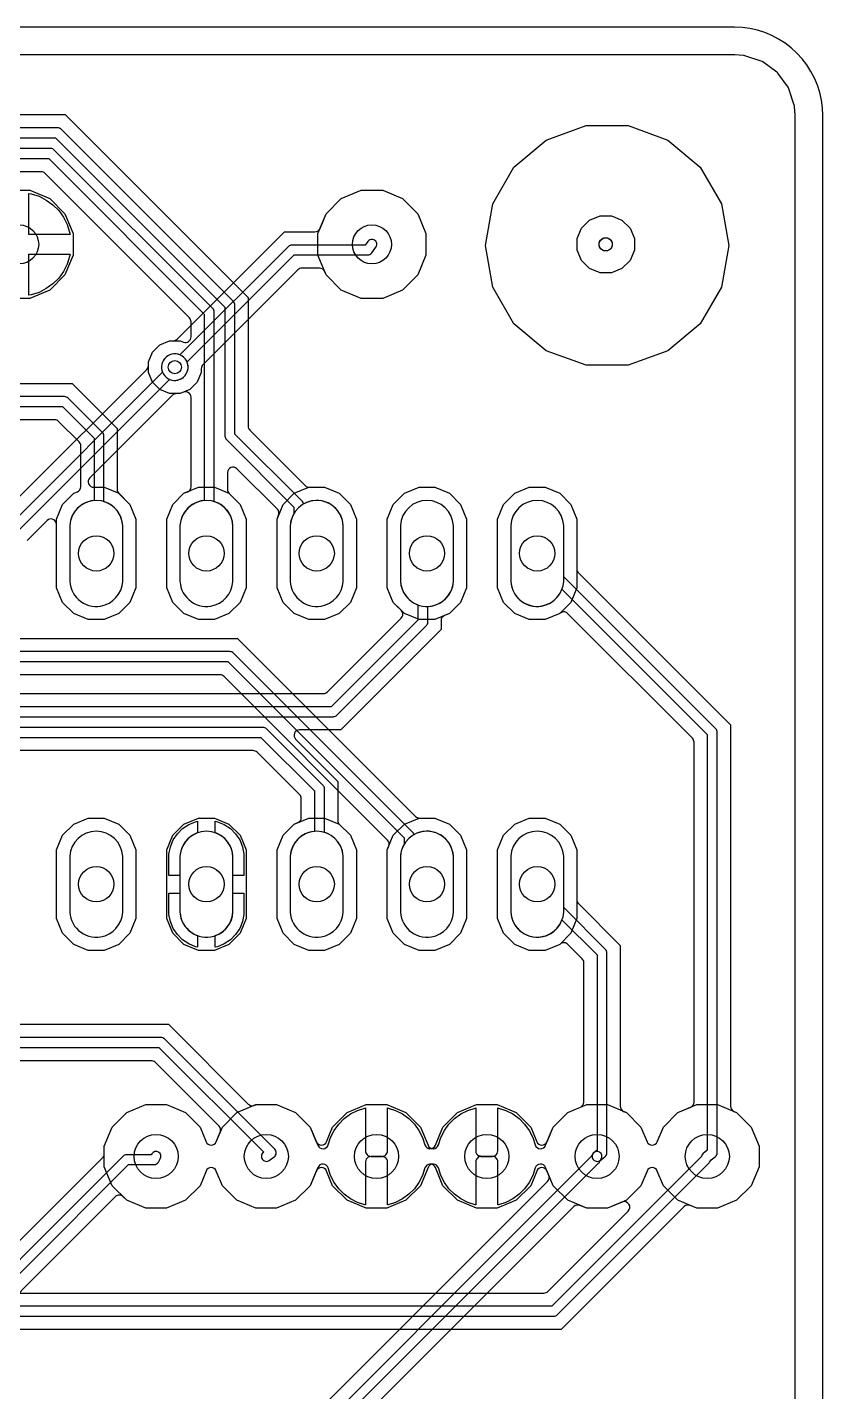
# Model space of a CAD drawing. Header units: millimetres. Extents: x -48 to 87, y -44 to 44.
# Drawn here: x 68.67 to 87, y 13.07 to 44.5 of the extents above; entities that cross this region are included whole.
import ezdxf

# ---------------------------------------------------------------- set-up
doc = ezdxf.new("R2010")
doc.units = ezdxf.units.MM

msp = doc.modelspace()

# ---------------------------------------------------------------- linework, layer by layer
at = {"layer": '16_copper'}
for points in [[(86.365, -19.5), (86.365, 42.468, 0.019634), (86.365, 42.478), (86.349, 42.677, 0.05898), (86.343, 42.706), (86.22, 43.084, 0.078702), (86.202, 43.119), (85.969, 43.441, 0.078694), (85.941, 43.469), (85.619, 43.702, 0.078712), (85.584, 43.72), (85.206, 43.843, 0.058974), (85.177, 43.849), (84.978, 43.865, 0.019634), (84.968, 43.865), (-46.07, 43.865, 0.019634)], [(40.841, 42.488), (69.547, 42.488), (73.762, 38.274), (73.762, 35.31, 0.198912), (73.799, 35.22), (75.078, 33.941, 0.198912), (75.168, 33.904), (75.524, 33.904), (75.86, 33.765), (76.117, 33.508), (76.256, 33.171), (76.256, 31.589), (76.117, 31.252), (75.86, 30.995), (75.524, 30.856), (75.16, 30.856), (74.824, 30.995), (74.567, 31.252), (74.428, 31.589), (74.428, 33.171), (74.464, 33.259, 0.303353), (74.436, 33.397), (73.502, 34.331, 0.668179), (73.285, 34.242), (73.285, 33.852, 0.198912), (73.323, 33.762), (73.577, 33.508), (73.716, 33.171), (73.716, 31.589), (73.577, 31.252), (73.32, 30.995), (72.984, 30.856), (72.62, 30.856), (72.284, 30.995), (72.027, 31.252), (71.888, 31.589), (71.888, 33.171), (72.027, 33.508), (72.284, 33.765), (72.369, 33.8, 0.30335), (72.447, 33.917), (72.447, 35.977, 0.534511), (72.272, 36.094), (72.194, 36.062), (72.108, 36.062, 0.198912), (72.018, 36.024), (70.115, 34.121, 0.668179), (70.205, 33.904), (70.444, 33.904), (70.78, 33.765), (71.037, 33.508), (71.176, 33.171), (71.176, 31.589), (71.037, 31.252), (70.78, 30.995), (70.444, 30.856), (70.08, 30.856), (69.744, 30.995), (69.487, 31.252), (69.348, 31.589), (69.348, 33.047, 0.668179), (69.131, 33.137), (68.674, 32.68, 0.198912)], [(41.062, 41.954), (69.326, 41.954), (73.228, 38.053), (73.228, 35.084, 0.198912), (73.262, 35.003), (74.816, 33.449), (74.816, 33.298, 0.118971), (74.732, 33.024), (74.732, 31.736), (74.74, 31.668), (74.755, 31.601), (74.778, 31.537), (74.808, 31.475), (74.844, 31.417), (74.887, 31.364), (74.935, 31.315), (74.989, 31.272), (75.047, 31.236), (75.108, 31.206), (75.173, 31.184), (75.24, 31.168), (75.308, 31.161), (75.376, 31.161), (75.444, 31.168, 0.349916), (75.952, 31.736), (75.952, 33.024, 0.516612), (75.108, 33.554), (75.047, 33.524, -0.001896), (75.041, 33.522), (75.041, 33.523, 0.138735), (75.011, 33.577), (73.457, 35.131), (73.457, 38.1, 0.198912), (73.423, 38.181), (69.455, 42.15, 0.198912), (69.374, 42.183), (41.015, 42.183, 0.198912)], [(41.818, 41.478), (69.168, 41.478), (72.752, 37.894), (72.752, 33.597, 0.374275), (72.192, 33.024), (72.192, 31.736), (72.2, 31.668), (72.215, 31.601), (72.238, 31.537), (72.268, 31.475), (72.304, 31.417), (72.347, 31.364), (72.395, 31.315), (72.449, 31.272), (72.507, 31.236), (72.568, 31.206), (72.633, 31.184), (72.7, 31.168), (72.768, 31.161), (72.836, 31.161), (72.904, 31.168, 0.349916), (73.412, 31.736), (73.412, 33.024, 0.314186), (72.981, 33.573), (72.981, 37.941, 0.198912), (72.947, 38.022), (69.296, 41.673, 0.198912), (69.215, 41.707), (41.77, 41.707, 0.198912)], [(68.496, 33.688), (71.426, 36.617, 0.198912), (71.463, 36.707), (71.463, 36.793), (71.556, 37.017), (71.727, 37.188), (71.951, 37.281), (72.194, 37.281), (72.272, 37.249, 0.534511), (72.447, 37.366), (72.447, 37.715, 0.198912), (72.41, 37.805), (69.079, 41.136, 0.198912), (68.989, 41.173), (41.997, 41.173, 0.198912)], [(66.904, 15.342), (80.578, 15.342, 0.198912), (80.667, 15.379), (82.519, 17.23, 0.820678), (82.381, 17.438), (82.038, 17.296), (81.563, 17.296), (81.125, 17.478), (80.789, 17.813), (80.648, 18.153, 0.668186), (80.413, 18.153), (80.273, 17.813), (79.937, 17.478), (79.498, 17.296), (79.023, 17.296), (78.585, 17.478), (78.249, 17.813), (78.075, 18.234, 0.696969), (77.836, 18.224), (77.78, 18.051), (77.698, 17.891), (77.593, 17.745), (77.465, 17.618), (77.32, 17.512), (77.16, 17.43), (76.988, 17.375), (76.975, 17.373), (76.975, 18.363, 0.282464), (76.905, 18.476), (76.904, 18.476, -0.096011), (76.848, 18.49), (76.594, 18.49, -0.09355), (76.539, 18.477), (76.528, 18.47, 0.261919), (76.467, 18.363), (76.467, 17.373), (76.453, 17.375), (76.282, 17.43), (76.122, 17.512), (75.976, 17.618), (75.849, 17.745), (75.743, 17.891), (75.662, 18.051), (75.605, 18.224, 0.696969), (75.367, 18.234), (75.193, 17.813), (74.857, 17.478), (74.418, 17.296), (73.943, 17.296), (73.505, 17.478), (73.169, 17.813), (73.028, 18.153, 0.668183), (72.793, 18.153), (72.653, 17.813), (72.317, 17.478), (71.878, 17.296), (71.403, 17.296), (70.965, 17.478), (70.629, 17.813), (70.447, 18.252), (70.447, 18.727), (70.629, 19.166), (70.965, 19.502), (71.403, 19.683), (71.878, 19.683), (72.317, 19.502), (72.653, 19.166), (72.793, 18.826, 0.668183), (73.028, 18.826), (73.169, 19.166), (73.505, 19.502), (73.943, 19.683), (74.418, 19.683), (74.857, 19.502), (75.193, 19.166), (75.367, 18.745, 0.696969), (75.605, 18.755), (75.662, 18.928), (75.743, 19.089), (75.849, 19.234), (75.976, 19.361), (76.122, 19.467), (76.282, 19.549), (76.453, 19.604), (76.467, 19.607), (76.467, 18.617, 0.414214), (76.594, 18.49), (76.848, 18.49, 0.414214), (76.975, 18.617), (76.975, 19.607), (76.988, 19.604), (77.16, 19.549), (77.32, 19.467), (77.465, 19.361), (77.593, 19.234), (77.698, 19.089), (77.78, 18.928), (77.836, 18.755, 0.696969), (78.075, 18.745), (78.249, 19.166), (78.585, 19.502), (79.023, 19.683), (79.498, 19.683), (79.937, 19.502), (80.273, 19.166), (80.413, 18.826, 0.668186), (80.648, 18.826), (80.789, 19.166), (81.125, 19.502), (81.418, 19.623, 0.30335), (81.496, 19.74), (81.496, 22.951, 0.198912), (81.459, 23.041), (81.122, 23.378, 0.111434), (81.075, 23.408), (81.062, 23.411, 0.236025), (80.94, 23.375), (80.604, 23.236), (80.24, 23.236), (79.904, 23.375), (79.647, 23.632), (79.508, 23.969), (79.508, 25.551), (79.647, 25.888), (79.904, 26.145), (80.24, 26.284), (80.604, 26.284), (80.94, 26.145), (81.197, 25.888), (81.336, 25.551), (81.336, 24.401, 0.198912), (81.374, 24.312), (82.334, 23.351), (82.334, 19.646, 0.303356), (82.413, 19.528), (82.477, 19.502), (82.813, 19.166), (82.953, 18.826, 0.668183), (83.188, 18.826), (83.329, 19.166), (83.665, 19.502), (83.958, 19.623, 0.30335), (84.036, 19.74), (84.036, 28.031, 0.198912), (83.999, 28.121), (81.122, 30.998, 0.111434), (81.075, 31.028), (81.062, 31.031, 0.236025), (80.94, 30.995), (80.604, 30.856), (80.24, 30.856), (79.904, 30.995), (79.647, 31.252), (79.508, 31.589), (79.508, 33.171), (79.647, 33.508), (79.904, 33.765), (80.24, 33.904), (80.604, 33.904), (80.94, 33.765), (81.197, 33.508), (81.336, 33.171), (81.336, 32.021, 0.198912), (81.374, 31.932), (84.874, 28.431), (84.874, 19.646, 0.303356), (84.953, 19.528), (85.017, 19.502), (85.353, 19.166), (85.535, 18.727), (85.535, 18.252), (85.353, 17.813), (85.017, 17.478), (84.578, 17.296), (84.103, 17.296), (83.946, 17.361, 0.303344), (83.807, 17.334), (81.26, 14.786), (80.977, 14.503), (66.107, 14.503, 0.198912)], [(66.04, 14.808), (80.804, 14.808, 0.198912), (80.885, 14.842), (84.377, 18.334, 0.061844), (84.394, 18.356), (84.427, 18.411), (84.523, 18.482, 0.238302), (84.569, 18.574), (84.569, 28.258, 0.198912), (84.536, 28.338), (81.032, 31.843), (81.032, 33.024, 0.945417), (79.812, 33.024), (79.812, 31.736, 0.812314), (80.993, 31.558), (84.341, 28.21), (84.341, 18.632), (84.273, 18.582, 0.245757), (84.205, 18.486), (80.756, 15.037), (66.157, 15.037)], [(54.677, 30.423), (73.516, 30.423), (77.618, 26.321, 0.198912), (77.708, 26.284), (78.064, 26.284), (78.4, 26.145), (78.657, 25.888), (78.796, 25.551), (78.796, 23.969), (78.657, 23.632), (78.4, 23.375), (78.064, 23.236), (77.7, 23.236), (77.364, 23.375), (77.107, 23.632), (76.968, 23.969), (76.968, 25.551), (77.004, 25.639, 0.303353), (76.976, 25.777), (73.206, 29.547, 0.198912), (73.116, 29.585), (54.341, 29.585, 0.668179)], [(54.293, 29.889), (73.295, 29.889), (77.356, 25.829), (77.356, 25.678, 0.118971), (77.272, 25.404), (77.272, 24.116), (77.28, 24.048), (77.295, 23.981), (77.318, 23.917), (77.348, 23.855), (77.384, 23.797), (77.427, 23.744), (77.475, 23.695), (77.529, 23.652), (77.587, 23.616), (77.648, 23.586), (77.713, 23.564), (77.78, 23.548), (77.848, 23.541), (77.916, 23.541), (77.984, 23.548, 0.349916), (78.492, 24.116), (78.492, 25.404, 0.516612), (77.648, 25.934), (77.587, 25.904, -0.001896), (77.581, 25.902), (77.581, 25.903, 0.138735), (77.551, 25.957), (73.423, 30.085, 0.198912), (73.343, 30.118), (54.407, 30.118, 0.297403)]]:
    msp.add_lwpolyline(points, format="xyb", dxfattribs=at)
for points in [[(68.238, 38.255), (67.781, 38.445), (67.431, 38.795), (67.241, 39.252), (67.241, 39.748), (67.431, 40.205), (67.781, 40.555), (68.238, 40.745), (68.734, 40.745), (69.191, 40.555), (69.541, 40.205), (69.731, 39.748), (69.731, 39.252), (69.541, 38.795), (69.191, 38.445), (68.734, 38.255)], [(76.366, 38.255), (75.909, 38.445), (75.559, 38.795), (75.369, 39.252), (75.369, 39.748), (75.559, 40.205), (75.909, 40.555), (76.366, 40.745), (76.862, 40.745), (77.319, 40.555), (77.669, 40.205), (77.859, 39.748), (77.859, 39.252), (77.669, 38.795), (77.319, 38.445), (76.862, 38.255)], [(81.869, 38.84), (81.626, 38.94), (81.44, 39.126), (81.34, 39.369), (81.34, 39.631), (81.44, 39.874), (81.626, 40.06), (81.869, 40.16), (82.131, 40.16), (82.374, 40.06), (82.56, 39.874), (82.66, 39.631), (82.66, 39.369), (82.56, 39.126), (82.374, 38.94), (82.131, 38.84)], [(77.7, 30.856), (77.364, 30.995), (77.107, 31.252), (76.968, 31.589), (76.968, 33.171), (77.107, 33.508), (77.364, 33.765), (77.7, 33.904), (78.064, 33.904), (78.4, 33.765), (78.657, 33.508), (78.796, 33.171), (78.796, 31.589), (78.657, 31.252), (78.4, 30.995), (78.064, 30.856)], [(70.08, 23.236), (69.744, 23.375), (69.487, 23.632), (69.348, 23.969), (69.348, 25.551), (69.487, 25.888), (69.744, 26.145), (70.08, 26.284), (70.444, 26.284), (70.78, 26.145), (71.037, 25.888), (71.176, 25.551), (71.176, 23.969), (71.037, 23.632), (70.78, 23.375), (70.444, 23.236)], [(75.16, 23.236), (74.824, 23.375), (74.567, 23.632), (74.428, 23.969), (74.428, 25.551), (74.567, 25.888), (74.824, 26.145), (75.16, 26.284), (75.524, 26.284), (75.86, 26.145), (76.117, 25.888), (76.256, 25.551), (76.256, 23.969), (76.117, 23.632), (75.86, 23.375), (75.524, 23.236)]]:
    msp.add_lwpolyline(points, close=True, dxfattribs=at)
for points in [[(67.824, 31.168, 0.349916), (68.332, 31.736), (68.332, 32.769), (71.953, 36.39, 0.928698), (72.232, 36.932), (72.19, 36.954, 0.671538), (71.791, 36.552), (68.325, 33.085, 0.898688), (67.112, 33.024), (67.112, 31.736), (67.12, 31.668), (67.135, 31.601), (67.158, 31.537), (67.188, 31.475), (67.224, 31.417), (67.267, 31.364), (67.315, 31.315), (67.369, 31.272), (67.427, 31.236), (67.488, 31.206), (67.553, 31.184), (67.62, 31.168), (67.688, 31.161), (67.756, 31.161)], [(70.364, 31.168, 0.349916), (70.872, 31.736), (70.872, 33.024, 0.945417), (69.652, 33.024), (69.652, 31.736), (69.66, 31.668), (69.675, 31.601), (69.698, 31.537), (69.728, 31.475), (69.764, 31.417), (69.807, 31.364), (69.855, 31.315), (69.909, 31.272), (69.967, 31.236), (70.028, 31.206), (70.093, 31.184), (70.16, 31.168), (70.228, 31.161), (70.296, 31.161)], [(77.984, 31.168, 0.349916), (78.492, 31.736), (78.492, 33.024, 0.945417), (77.272, 33.024), (77.272, 31.736), (77.28, 31.668), (77.295, 31.601), (77.318, 31.537), (77.348, 31.475), (77.384, 31.417), (77.427, 31.364), (77.475, 31.315), (77.529, 31.272), (77.587, 31.236), (77.648, 31.206), (77.713, 31.184), (77.78, 31.168), (77.848, 31.161), (77.916, 31.161)], [(71.938, 24.963), (71.938, 25.455), (71.972, 25.621), (72.037, 25.779), (72.131, 25.92), (72.251, 26.04), (72.393, 26.135), (72.55, 26.2), (72.599, 26.21), (72.599, 25.944, 0.302461), (72.192, 25.404), (72.192, 24.963)], [(73.412, 24.963), (73.412, 25.404, 0.302463), (73.005, 25.944), (73.005, 26.21), (73.054, 26.2), (73.211, 26.135), (73.353, 26.04), (73.473, 25.92), (73.567, 25.779), (73.632, 25.621), (73.666, 25.455), (73.666, 24.963)], [(70.364, 23.548, 0.349916), (70.872, 24.116), (70.872, 25.404, 0.945417), (69.652, 25.404), (69.652, 24.116), (69.66, 24.048), (69.675, 23.981), (69.698, 23.917), (69.728, 23.855), (69.764, 23.797), (69.807, 23.744), (69.855, 23.695), (69.909, 23.652), (69.967, 23.616), (70.028, 23.586), (70.093, 23.564), (70.16, 23.548), (70.228, 23.541), (70.296, 23.541)], [(75.444, 23.548, 0.349916), (75.952, 24.116), (75.952, 25.404, 0.945417), (74.732, 25.404), (74.732, 24.116), (74.74, 24.048), (74.755, 23.981), (74.778, 23.917), (74.808, 23.855), (74.844, 23.797), (74.887, 23.744), (74.935, 23.695), (74.989, 23.652), (75.047, 23.616), (75.108, 23.586), (75.173, 23.564), (75.24, 23.548), (75.308, 23.541), (75.376, 23.541)], [(81.835, 18.38), (81.869, 18.398), (81.983, 18.482, 0.238302), (82.029, 18.574), (82.029, 23.178, 0.198912), (81.996, 23.258), (81.032, 24.223), (81.032, 25.404, 0.945417), (79.812, 25.404), (79.812, 24.116, 0.812314), (80.993, 23.938), (81.801, 23.13), (81.801, 18.632), (81.733, 18.582), (81.714, 18.563), (81.699, 18.541), (81.69, 18.516), (81.687, 18.49), (81.69, 18.463), (81.699, 18.438), (81.714, 18.416), (81.733, 18.398), (81.756, 18.384), (81.782, 18.377), (81.808, 18.376)], [(72.55, 23.32), (72.393, 23.385), (72.251, 23.48), (72.131, 23.6), (72.037, 23.741), (71.972, 23.899), (71.938, 24.065), (71.938, 24.557), (72.192, 24.557), (72.192, 24.116, 0.302461), (72.599, 23.576), (72.599, 23.31)], [(73.005, 23.576, 0.302463), (73.412, 24.116), (73.412, 24.557), (73.666, 24.557), (73.666, 24.065), (73.632, 23.899), (73.567, 23.741), (73.473, 23.6), (73.353, 23.48), (73.211, 23.385), (73.054, 23.32), (73.005, 23.31)]]:
    msp.add_lwpolyline(points, format="xyb", close=True, dxfattribs=at)
at = {"layer": '1_copper'}
for points in [[(86.365, -19.5), (86.365, 42.468, 0.019634), (86.365, 42.478), (86.349, 42.677, 0.05898), (86.343, 42.706), (86.22, 43.084, 0.078702), (86.202, 43.119), (85.969, 43.441, 0.078694), (85.941, 43.469), (85.619, 43.702, 0.078702), (85.584, 43.72), (85.206, 43.843, 0.05898), (85.177, 43.849), (84.978, 43.865, 0.019634), (84.968, 43.865), (29.583, 43.865, 0.668179)], [(57.21, 36.297), (69.706, 36.297), (70.745, 35.257), (70.745, 33.852, 0.198912), (70.783, 33.762), (71.037, 33.508), (71.176, 33.171), (71.176, 31.589), (71.037, 31.252), (70.78, 30.995), (70.444, 30.856), (70.08, 30.856), (69.744, 30.995), (69.487, 31.252), (69.348, 31.589), (69.348, 33.171), (69.487, 33.508), (69.744, 33.765), (69.829, 33.8, 0.30335), (69.907, 33.917), (69.907, 34.858, 0.198912), (69.87, 34.947), (69.396, 35.421, 0.198912), (69.306, 35.458), (39.196, 35.458)], [(39.37, 35.763), (69.485, 35.763), (70.212, 35.036), (70.212, 33.597, 0.374275), (69.652, 33.024), (69.652, 31.736), (69.66, 31.668), (69.675, 31.601), (69.698, 31.537), (69.728, 31.475), (69.764, 31.417), (69.807, 31.364), (69.855, 31.315), (69.909, 31.272), (69.967, 31.236), (70.028, 31.206), (70.093, 31.184), (70.16, 31.168), (70.228, 31.161), (70.296, 31.161), (70.364, 31.168, 0.349916), (70.872, 31.736), (70.872, 33.024, 0.314186), (70.441, 33.573), (70.441, 35.084, 0.198912), (70.407, 35.165), (69.613, 35.958, 0.198912), (69.532, 35.992), (39.417, 35.992)], [(62.564, 29.153), (75.498, 29.153, 0.198912), (75.587, 29.19), (77.288, 30.891, 0.414214), (77.288, 31.071), (77.107, 31.252), (76.968, 31.589), (76.968, 33.171), (77.107, 33.508), (77.364, 33.765), (77.7, 33.904), (78.064, 33.904), (78.4, 33.765), (78.657, 33.508), (78.796, 33.171), (78.796, 31.589), (78.657, 31.252), (78.4, 30.995), (78.285, 30.948, 0.30335), (78.207, 30.83), (78.207, 30.624), (75.897, 28.315), (74.947, 28.315, 0.668179), (74.857, 28.098), (75.543, 27.412), (75.825, 27.129), (75.825, 26.232, 0.198912), (75.863, 26.142), (76.117, 25.888), (76.256, 25.551), (76.256, 23.969), (76.117, 23.632), (75.86, 23.375), (75.524, 23.236), (75.16, 23.236), (74.824, 23.375), (74.567, 23.632), (74.428, 23.969), (74.428, 25.551), (74.567, 25.888), (74.824, 26.145), (74.909, 26.18, 0.30335), (74.987, 26.297), (74.987, 26.73, 0.198912), (74.95, 26.819), (73.968, 27.801, 0.198912), (73.878, 27.838), (67.549, 27.838, 0.668179)], [(28.065, 31.794), (36.465, 31.794), (39.607, 28.653, 0.198912), (39.688, 28.619), (75.724, 28.619), (75.736, 28.621, 0.170821), (75.805, 28.653), (77.868, 30.717, 0.198912), (77.902, 30.798), (77.902, 31.161, 0.388504), (78.492, 31.736), (78.492, 33.024, 0.945417), (77.272, 33.024), (77.272, 31.736, 0.29981), (77.673, 31.198), (77.673, 30.845), (75.676, 28.848), (39.735, 28.848), (36.593, 31.99, 0.198912), (36.513, 32.023), (28.065, 32.023, 0.674905)], [(39.211, 28.143), (74.057, 28.143), (75.292, 26.908), (75.292, 25.977, 0.374275), (74.732, 25.404), (74.732, 24.116), (74.74, 24.048), (74.755, 23.981), (74.778, 23.917), (74.808, 23.855), (74.844, 23.797), (74.887, 23.744), (74.935, 23.695), (74.989, 23.652), (75.047, 23.616), (75.108, 23.586), (75.173, 23.564), (75.24, 23.548), (75.308, 23.541), (75.376, 23.541), (75.444, 23.548, 0.349916), (75.952, 24.116), (75.952, 25.404, 0.314186), (75.521, 25.953), (75.521, 26.956, 0.198912), (75.487, 27.037), (74.185, 28.338, 0.198912), (74.105, 28.372), (39.259, 28.372)], [(56.265, 21.533), (71.929, 21.533), (73.766, 19.695, 0.251127), (73.881, 19.661), (73.897, 19.664, 0.085579), (73.943, 19.683), (74.418, 19.683), (74.857, 19.502), (75.193, 19.166), (75.333, 18.826, 0.668183), (75.568, 18.826), (75.709, 19.166), (76.045, 19.502), (76.483, 19.683), (76.958, 19.683), (77.397, 19.502), (77.733, 19.166), (77.907, 18.745, 0.696969), (78.145, 18.755), (78.202, 18.928), (78.283, 19.089), (78.389, 19.234), (78.516, 19.361), (78.662, 19.467), (78.822, 19.549), (78.993, 19.604), (79.007, 19.607), (79.007, 18.617, 0.282464), (79.076, 18.503), (79.077, 18.503, -0.096011), (79.134, 18.49), (79.388, 18.49, -0.09355), (79.442, 18.502), (79.453, 18.509, 0.261919), (79.515, 18.617), (79.515, 19.607), (79.528, 19.604), (79.7, 19.549), (79.86, 19.467), (80.005, 19.361), (80.133, 19.234), (80.238, 19.089), (80.32, 18.928), (80.376, 18.755, 0.696969), (80.615, 18.745), (80.789, 19.166), (81.125, 19.502), (81.563, 19.683), (82.038, 19.683), (82.477, 19.502), (82.813, 19.166), (82.953, 18.826, 0.668183), (83.188, 18.826), (83.329, 19.166), (83.665, 19.502), (84.103, 19.683), (84.578, 19.683), (85.017, 19.502), (85.353, 19.166), (85.535, 18.727), (85.535, 18.252), (85.353, 17.813), (85.017, 17.478), (84.578, 17.296), (84.103, 17.296), (83.665, 17.478), (83.329, 17.813), (83.188, 18.153, 0.668183), (82.953, 18.153), (82.813, 17.813), (82.477, 17.478), (82.038, 17.296), (81.563, 17.296), (81.406, 17.361, 0.303346), (81.267, 17.334), (73.834, 9.9)], [(56.039, 20.999), (71.708, 20.999), (74.12, 18.587), (74.113, 18.582), (74.094, 18.563), (74.079, 18.541), (74.07, 18.516), (74.067, 18.49), (74.07, 18.463), (74.079, 18.438), (74.094, 18.416), (74.113, 18.398), (74.136, 18.384), (74.162, 18.377), (74.188, 18.376), (74.215, 18.38), (74.249, 18.398), (74.363, 18.482, 0.45897), (74.376, 18.655), (71.836, 21.195, 0.198912), (71.755, 21.228), (56.086, 21.228)], [(66.062, 14.109), (70.41, 18.456, 0.198912), (70.447, 18.546), (70.447, 18.727), (70.629, 19.166), (70.965, 19.502), (71.403, 19.683), (71.878, 19.683), (72.317, 19.502), (72.653, 19.166), (72.793, 18.826, 0.668186), (73.028, 18.826), (73.119, 19.046, 0.303344), (73.092, 19.184), (71.619, 20.657, 0.198912), (71.529, 20.695), (63.771, 20.695, 0.668179)], [(36.159, 11.391), (38.306, 13.538), (66.199, 13.538, 0.198912), (66.28, 13.572), (71.009, 18.301), (71.596, 18.301, 0.264004), (71.694, 18.356), (71.739, 18.431, 1), (71.543, 18.548), (71.531, 18.529), (70.961, 18.529, 0.198912), (70.88, 18.496), (66.151, 13.767), (38.259, 13.767, 0.198912), (38.178, 13.733), (35.997, 11.552)], [(73.741, 10.238), (81.837, 18.334, 0.061844), (81.854, 18.356), (81.899, 18.431, 1), (81.703, 18.548), (81.665, 18.486), (73.613, 10.433)], [(73.524, 10.775), (80.662, 17.914, 0.303344), (80.69, 18.052), (80.615, 18.234, 0.696969), (80.376, 18.224), (80.32, 18.051), (80.238, 17.891), (80.133, 17.745), (80.005, 17.618), (79.86, 17.512), (79.7, 17.43), (79.528, 17.375), (79.515, 17.373), (79.515, 18.363, 0.414214), (79.388, 18.49), (79.134, 18.49, 0.414214), (79.007, 18.363), (79.007, 17.373), (78.993, 17.375), (78.822, 17.43), (78.662, 17.512), (78.516, 17.618), (78.389, 17.745), (78.283, 17.891), (78.202, 18.051), (78.145, 18.224, 0.696969), (77.907, 18.234), (77.733, 17.813), (77.397, 17.478), (76.958, 17.296), (76.483, 17.296), (76.045, 17.478), (75.709, 17.813), (75.568, 18.153, 0.668183), (75.333, 18.153), (75.193, 17.813), (74.857, 17.478), (74.418, 17.296), (73.943, 17.296), (73.505, 17.478), (73.169, 17.813), (73.028, 18.153, 0.668186), (72.793, 18.153), (72.653, 17.813), (72.317, 17.478), (71.878, 17.296), (71.403, 17.296), (70.965, 17.478), (70.88, 17.562, 0.414219), (70.701, 17.562), (66.372, 13.233)]]:
    msp.add_lwpolyline(points, format="xyb", dxfattribs=at)
for points in [[(81.547, 36.713), (80.632, 37.046), (79.886, 37.672), (79.4, 38.515), (79.231, 39.473), (79.4, 40.432), (79.886, 41.275), (80.632, 41.901), (81.547, 42.234), (82.52, 42.234), (83.435, 41.901), (84.18, 41.275), (84.667, 40.432), (84.836, 39.473), (84.667, 38.515), (84.18, 37.672), (83.435, 37.046), (82.52, 36.713)], [(68.711, 39.725), (68.711, 40.673), (68.766, 40.664), (68.944, 40.606), (69.112, 40.521), (69.264, 40.411), (69.397, 40.278), (69.507, 40.126), (69.592, 39.958), (69.65, 39.78), (69.659, 39.725)], [(68.711, 39.275), (69.659, 39.275), (69.65, 39.22), (69.592, 39.042), (69.507, 38.874), (69.397, 38.722), (69.264, 38.589), (69.112, 38.479), (68.944, 38.394), (68.766, 38.336), (68.711, 38.327)], [(72.62, 30.856), (72.284, 30.995), (72.027, 31.252), (71.888, 31.589), (71.888, 33.171), (72.027, 33.508), (72.284, 33.765), (72.62, 33.904), (72.984, 33.904), (73.32, 33.765), (73.577, 33.508), (73.716, 33.171), (73.716, 31.589), (73.577, 31.252), (73.32, 30.995), (72.984, 30.856)], [(75.16, 30.856), (74.824, 30.995), (74.567, 31.252), (74.428, 31.589), (74.428, 33.171), (74.567, 33.508), (74.824, 33.765), (75.16, 33.904), (75.524, 33.904), (75.86, 33.765), (76.117, 33.508), (76.256, 33.171), (76.256, 31.589), (76.117, 31.252), (75.86, 30.995), (75.524, 30.856)], [(80.24, 30.856), (79.904, 30.995), (79.647, 31.252), (79.508, 31.589), (79.508, 33.171), (79.647, 33.508), (79.904, 33.765), (80.24, 33.904), (80.604, 33.904), (80.94, 33.765), (81.197, 33.508), (81.336, 33.171), (81.336, 31.589), (81.197, 31.252), (80.94, 30.995), (80.604, 30.856)], [(70.08, 23.236), (69.744, 23.375), (69.487, 23.632), (69.348, 23.969), (69.348, 25.551), (69.487, 25.888), (69.744, 26.145), (70.08, 26.284), (70.444, 26.284), (70.78, 26.145), (71.037, 25.888), (71.176, 25.551), (71.176, 23.969), (71.037, 23.632), (70.78, 23.375), (70.444, 23.236)], [(72.62, 23.236), (72.284, 23.375), (72.027, 23.632), (71.888, 23.969), (71.888, 25.551), (72.027, 25.888), (72.284, 26.145), (72.62, 26.284), (72.984, 26.284), (73.32, 26.145), (73.577, 25.888), (73.716, 25.551), (73.716, 23.969), (73.577, 23.632), (73.32, 23.375), (72.984, 23.236)], [(77.7, 23.236), (77.364, 23.375), (77.107, 23.632), (76.968, 23.969), (76.968, 25.551), (77.107, 25.888), (77.364, 26.145), (77.7, 26.284), (78.064, 26.284), (78.4, 26.145), (78.657, 25.888), (78.796, 25.551), (78.796, 23.969), (78.657, 23.632), (78.4, 23.375), (78.064, 23.236)], [(80.24, 23.236), (79.904, 23.375), (79.647, 23.632), (79.508, 23.969), (79.508, 25.551), (79.647, 25.888), (79.904, 26.145), (80.24, 26.284), (80.604, 26.284), (80.94, 26.145), (81.197, 25.888), (81.336, 25.551), (81.336, 23.969), (81.197, 23.632), (80.94, 23.375), (80.604, 23.236)]]:
    msp.add_lwpolyline(points, close=True, dxfattribs=at)
for points in [[(71.951, 36.062), (71.727, 36.154), (71.556, 36.326), (71.463, 36.55), (71.463, 36.793), (71.556, 37.017), (71.727, 37.188), (71.951, 37.281), (72.037, 37.281, 0.198912), (72.127, 37.318), (74.598, 39.789), (75.302, 39.789, 0.303347), (75.419, 39.867), (75.559, 40.205), (75.909, 40.555), (76.366, 40.745), (76.862, 40.745), (77.319, 40.555), (77.669, 40.205), (77.859, 39.748), (77.859, 39.252), (77.669, 38.795), (77.319, 38.445), (76.862, 38.255), (76.366, 38.255), (75.909, 38.445), (75.559, 38.795), (75.527, 38.873, 0.30335), (75.409, 38.951), (74.997, 38.951, 0.198912), (74.908, 38.914), (72.719, 36.725, 0.198912), (72.682, 36.636), (72.682, 36.55), (72.589, 36.326), (72.418, 36.154), (72.194, 36.062)], [(72.144, 36.374, 0.463819), (72.354, 36.791), (74.819, 39.256), (76.517, 39.256, 0.237372), (76.609, 39.302), (76.706, 39.432, 1), (76.522, 39.568), (76.46, 39.484), (74.771, 39.484, 0.198912), (74.69, 39.451), (72.192, 36.952), (72.19, 36.954), (72.144, 36.969), (72.096, 36.976), (72.049, 36.976), (72.001, 36.969), (71.955, 36.954), (71.913, 36.932), (71.874, 36.904), (71.84, 36.87), (71.812, 36.831), (71.79, 36.788), (71.775, 36.743), (71.768, 36.695), (71.768, 36.647), (71.775, 36.6), (71.79, 36.554), (71.812, 36.512), (71.84, 36.473), (71.874, 36.439), (71.913, 36.411), (71.955, 36.389), (72.001, 36.374), (72.049, 36.366), (72.096, 36.366)], [(72.904, 31.168, 0.349916), (73.412, 31.736), (73.412, 33.024, 0.945417), (72.192, 33.024), (72.192, 31.736), (72.2, 31.668), (72.215, 31.601), (72.238, 31.537), (72.268, 31.475), (72.304, 31.417), (72.347, 31.364), (72.395, 31.315), (72.449, 31.272), (72.507, 31.236), (72.568, 31.206), (72.633, 31.184), (72.7, 31.168), (72.768, 31.161), (72.836, 31.161)], [(75.444, 31.168, 0.349916), (75.952, 31.736), (75.952, 33.024, 0.945417), (74.732, 33.024), (74.732, 31.736), (74.74, 31.668), (74.755, 31.601), (74.778, 31.537), (74.808, 31.475), (74.844, 31.417), (74.887, 31.364), (74.935, 31.315), (74.989, 31.272), (75.047, 31.236), (75.108, 31.206), (75.173, 31.184), (75.24, 31.168), (75.308, 31.161), (75.376, 31.161)], [(80.524, 31.168, 0.349916), (81.032, 31.736), (81.032, 33.024, 0.945417), (79.812, 33.024), (79.812, 31.736), (79.82, 31.668), (79.835, 31.601), (79.858, 31.537), (79.888, 31.475), (79.924, 31.417), (79.967, 31.364), (80.015, 31.315), (80.069, 31.272), (80.127, 31.236), (80.188, 31.206), (80.253, 31.184), (80.32, 31.168), (80.388, 31.161), (80.456, 31.161)], [(70.364, 23.548, 0.349916), (70.872, 24.116), (70.872, 25.404, 0.945417), (69.652, 25.404), (69.652, 24.116), (69.66, 24.048), (69.675, 23.981), (69.698, 23.917), (69.728, 23.855), (69.764, 23.797), (69.807, 23.744), (69.855, 23.695), (69.909, 23.652), (69.967, 23.616), (70.028, 23.586), (70.093, 23.564), (70.16, 23.548), (70.228, 23.541), (70.296, 23.541)], [(72.904, 23.548, 0.349916), (73.412, 24.116), (73.412, 25.404, 0.945417), (72.192, 25.404), (72.192, 24.116), (72.2, 24.048), (72.215, 23.981), (72.238, 23.917), (72.268, 23.855), (72.304, 23.797), (72.347, 23.744), (72.395, 23.695), (72.449, 23.652), (72.507, 23.616), (72.568, 23.586), (72.633, 23.564), (72.7, 23.548), (72.768, 23.541), (72.836, 23.541)], [(77.984, 23.548, 0.349916), (78.492, 24.116), (78.492, 25.404, 0.945417), (77.272, 25.404), (77.272, 24.116), (77.28, 24.048), (77.295, 23.981), (77.318, 23.917), (77.348, 23.855), (77.384, 23.797), (77.427, 23.744), (77.475, 23.695), (77.529, 23.652), (77.587, 23.616), (77.648, 23.586), (77.713, 23.564), (77.78, 23.548), (77.848, 23.541), (77.916, 23.541)], [(80.524, 23.548, 0.349916), (81.032, 24.116), (81.032, 25.404, 0.945417), (79.812, 25.404), (79.812, 24.116), (79.82, 24.048), (79.835, 23.981), (79.858, 23.917), (79.888, 23.855), (79.924, 23.797), (79.967, 23.744), (80.015, 23.695), (80.069, 23.652), (80.127, 23.616), (80.188, 23.586), (80.253, 23.564), (80.32, 23.548), (80.388, 23.541), (80.456, 23.541)]]:
    msp.add_lwpolyline(points, format="xyb", close=True, dxfattribs=at)
at = {"layer": 'drills_NPTH'}
msp.add_circle((82, 39.5), 0.152, dxfattribs=at)
at = {"layer": 'drills_PTH'}
for centre, radius in [((68.486, 39.5), 0.45), ((76.614, 39.5), 0.45), ((70.262, 32.38), 0.406), ((72.802, 32.38), 0.406), ((75.342, 32.38), 0.406), ((77.882, 32.38), 0.406), ((80.422, 32.38), 0.406), ((70.262, 24.76), 0.406), ((72.802, 24.76), 0.406), ((75.342, 24.76), 0.406), ((77.882, 24.76), 0.406), ((80.422, 24.76), 0.406), ((71.641, 18.49), 0.508), ((74.181, 18.49), 0.508), ((76.721, 18.49), 0.508), ((79.261, 18.49), 0.508), ((81.801, 18.49), 0.508), ((84.341, 18.49), 0.508)]:
    msp.add_circle(centre, radius, dxfattribs=at)
at = {"layer": 'drills_via_1_16'}
msp.add_circle((72.073, 36.671), 0.152, dxfattribs=at)
at = {"layer": 'holes'}
msp.add_lwpolyline([(82.152, 39.485), (82.147, 39.456), (82.135, 39.428), (82.118, 39.403), (82.097, 39.382), (82.072, 39.365), (82.044, 39.353), (82.015, 39.348), (81.985, 39.348), (81.956, 39.353), (81.928, 39.365), (81.903, 39.382), (81.882, 39.403), (81.865, 39.428), (81.853, 39.456), (81.848, 39.485), (81.848, 39.515), (81.853, 39.544), (81.865, 39.572), (81.882, 39.597), (81.903, 39.618), (81.928, 39.635), (81.956, 39.647), (81.985, 39.652), (82.015, 39.652), (82.044, 39.647), (82.072, 39.635), (82.097, 39.618), (82.118, 39.597), (82.135, 39.572), (82.147, 39.544), (82.152, 39.515), (82.152, 39.485)], close=True, dxfattribs=at)
at = {"layer": 'outline'}
msp.add_lwpolyline([(87, -19.5), (87, 42.468), (86.992, 42.645), (86.969, 42.821), (86.931, 42.994), (86.877, 43.163), (86.81, 43.327), (86.728, 43.484), (86.633, 43.634), (86.525, 43.774), (86.405, 43.905), (86.274, 44.025), (86.134, 44.133), (85.984, 44.228), (85.827, 44.31), (85.663, 44.377), (85.494, 44.431), (85.321, 44.469), (85.145, 44.492), (84.968, 44.5), (-46.07, 44.5)], dxfattribs=at)

doc.saveas('drawing.dxf')
